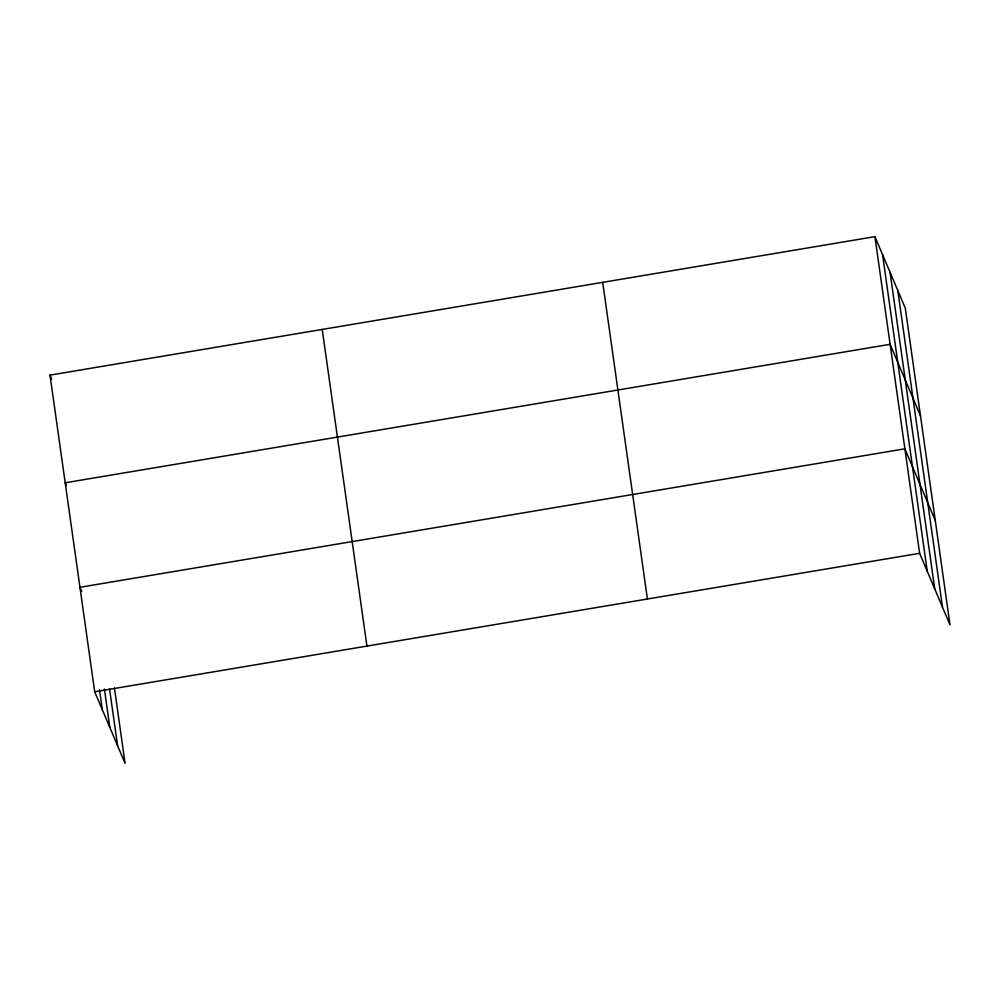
<?xml version="1.0" encoding="UTF-8"?>
<svg xmlns="http://www.w3.org/2000/svg" width="1000" height="1000" viewBox="0 0 1000 1000"><rect width="100%" height="100%" fill="white"/><g stroke="black" fill="none" stroke-linecap="round" stroke-linejoin="round"><path stroke-width="1.5" d="M114.45 688.05L125.075 763.35L94.7 691.787L50 375.125L874.925 236.65L905.3 308.212L950 624.875L919.625 553.312L874.925 236.65M94.7 691.787L919.625 553.312M920.5 415.875L890.125 344.312L65.2 482.788L66.375 485.55M935.25 520.375L904.875 448.812L79.95 587.288L81.713 591.438M50 375.125L51.762 379.275M897.788 290.525L942.487 607.188M890.062 272.3L934.75 588.962M882.55 254.613L927.25 571.275M602.7 282.35L647.4 599M322.225 329.425L366.925 646.087M109.537 688.8L117.575 745.662M104.412 689.025L109.838 727.438M99.5 689.775L102.325 709.75"/></g></svg>
